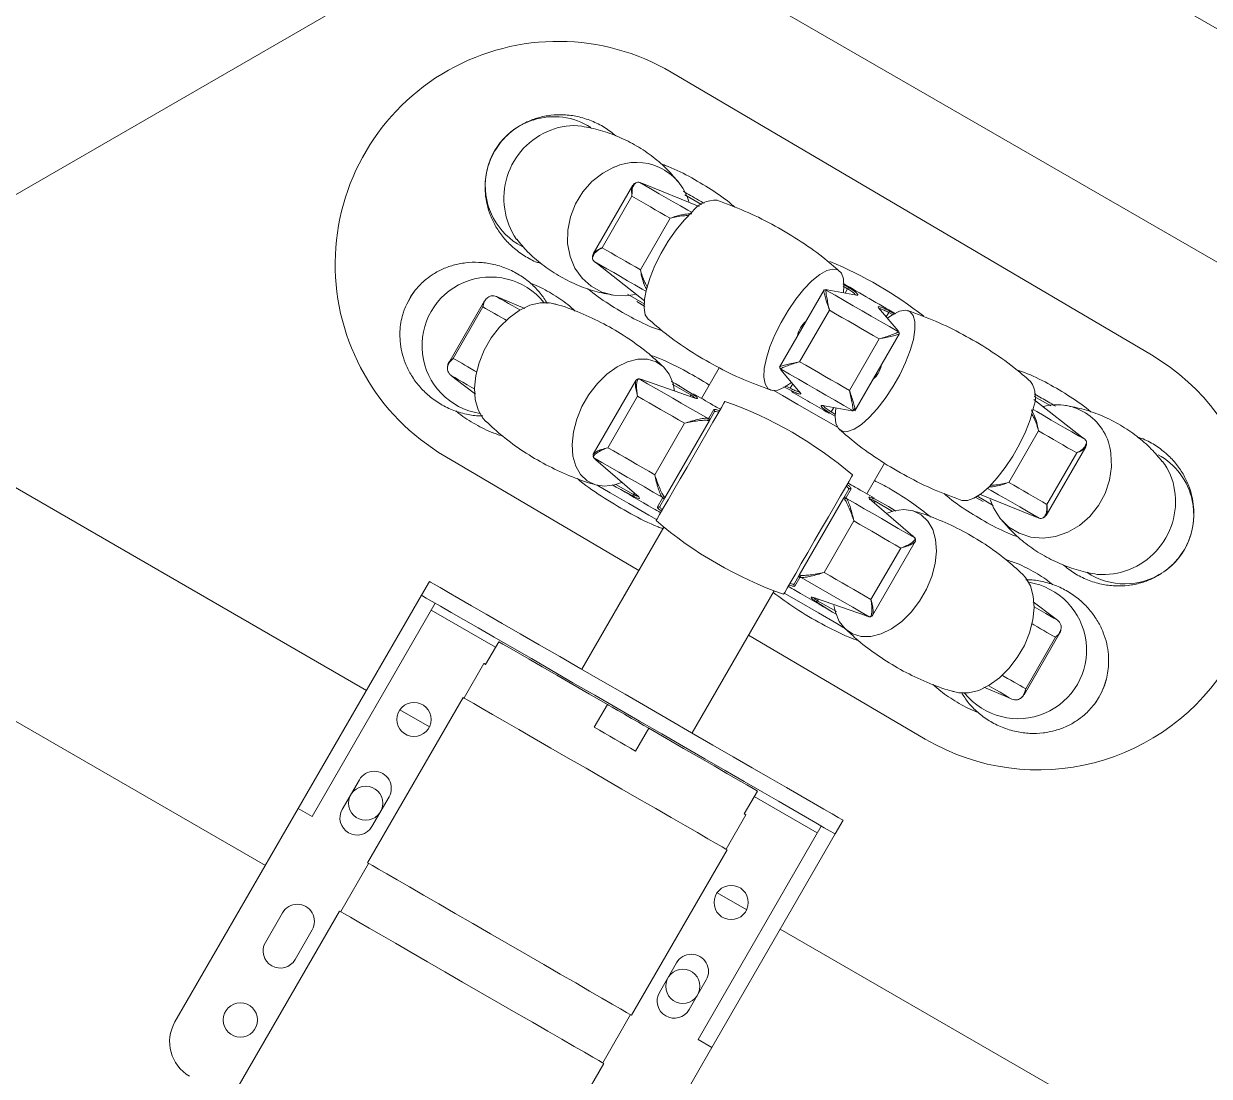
# Model space of a CAD drawing. Header units: millimetres. Extents: x 127 to 957, y 10 to 832.
# Drawn here: x 618.9 to 767.8, y 609.6 to 741.9 of the extents above; entities that cross this region are included whole.
import ezdxf

# ---------------------------------------------------------------- set-up
doc = ezdxf.new("R2010")
doc.units = ezdxf.units.MM

msp = doc.modelspace()

# ---------------------------------------------------------------- linework, layer by layer
at = {"color": 7, "linetype": 'Continuous', "lineweight": 15}
for p, q in [((867.81, 684.1), (633.98, 819.1)), ((621.28, 797.1), (855.11, 662.1)), ((166.38, 459.74), (685.99, 759.74)), ((760.56, 700.28), (700.25, 735.81)), ((695.43, 721.6), (690.44, 712.97)), ((696.78, 721.77), (696.29, 721.95)), ((703.75, 718.95), (696.78, 721.77)), ((695.32, 720.22), (691.58, 713.75)), ((696.39, 710.97), (700.12, 717.45)), ((690.57, 712.04), (690.97, 711.71)), ((690.97, 711.71), (696.91, 707.07)), ((677.01, 707.34), (676.71, 706.9)), ((678.9, 707.38), (678.31, 707.62)), ((681.86, 706.12), (678.9, 707.38)), ((696.92, 706.64), (694.74, 707.9)), ((719.46, 708.45), (713.85, 698.73)), ((719.82, 708.46), (719.68, 708.44)), ((723.54, 707.78), (719.82, 708.46)), ((676.8, 707.07), (672.31, 699.3)), ((676.59, 706.32), (672.85, 699.85)), ((696.93, 706.36), (695.92, 706.99)), ((720.12, 705.9), (716.38, 699.43)), ((728.75, 703.31), (726.3, 706.19)), ((723.31, 693.27), (728.92, 702.99)), ((728.8, 703.18), (728.75, 703.31)), ((661.97, 658.14), (585.99, 702.01)), ((722.65, 695.81), (726.38, 702.29)), ((706.27, 698.68), (704.04, 694.82)), ((713.96, 698.54), (714.01, 698.41)), ((714.01, 698.41), (716.46, 695.53)), ((726.63, 698.92), (726.65, 699.07)), ((672.59, 697.71), (673.09, 697.32)), ((673.09, 697.32), (675.67, 695.37)), ((695.82, 697.09), (690.46, 687.82)), ((696.57, 697.18), (696.24, 697.27)), ((703, 694.93), (696.57, 697.18)), ((701.31, 696.38), (700.25, 696.95)), ((700.37, 696.62), (702.73, 695.25)), ((700.84, 696.67), (702.93, 695.36)), ((714.41, 696.29), (715.15, 695.89)), ((715.19, 696.1), (714.62, 696.42)), ((696.02, 695.1), (692.29, 688.63)), ((719.23, 693.93), (722.94, 693.25)), ((751.79, 690), (745.81, 694.68)), ((704.96, 692.33), (705.6, 693.43)), ((705.04, 692.06), (705.68, 693.16)), ((720.85, 692.58), (720.19, 692.98)), ((720.88, 692.81), (720.35, 693.12)), ((722.94, 693.25), (723.08, 693.27)), ((723.09, 693.35), (723.2, 693.33)), ((723.35, 693.35), (723.2, 693.33)), ((698.17, 685.23), (701.91, 691.7)), ((705.04, 692.06), (699.43, 682.34)), ((704.81, 692.32), (704.96, 692.33)), ((705.04, 692.06), (704.88, 692.05)), ((746.38, 690.74), (742.64, 684.27)), ((752.19, 689.68), (751.79, 690)), ((747.34, 680.12), (752.32, 688.75)), ((747.44, 681.5), (751.18, 687.97)), ((560.59, 687.34), (649.27, 636.14)), ((696.18, 673.21), (671.82, 687.55)), ((690.52, 687.36), (690.77, 687.12)), ((690.77, 687.12), (695.92, 682.68)), ((724.82, 682.82), (727.05, 686.68)), ((693.34, 683.68), (692.84, 683.97)), ((693.34, 683.68), (695.52, 682.52)), ((698.52, 681.18), (699.16, 682.28)), ((699.43, 682.34), (698.8, 681.25)), ((699.16, 682.28), (699.09, 682.41)), ((699.43, 682.34), (699.36, 682.49)), ((716.32, 672.59), (721.93, 682.31)), ((722.56, 683.41), (721.93, 682.31)), ((722.01, 682.16), (721.93, 682.31)), ((722.84, 683.47), (722.21, 682.38)), ((722.21, 682.38), (722.27, 682.24)), ((728.02, 680.97), (725.85, 682.14)), ((738.41, 682.42), (739.42, 681.88)), ((740.7, 681.37), (738.63, 682.57)), ((738.95, 682.79), (745.99, 679.95)), ((730.6, 677.53), (725.44, 681.97)), ((725.85, 681.9), (728.06, 680.63)), ((727.54, 681.23), (728.48, 680.66)), ((723.19, 679.42), (719.45, 672.95)), ((745.99, 679.95), (746.47, 679.77)), ((699.32, 678.65), (689, 660.78)), ((725.55, 667.56), (730.9, 676.83)), ((730.84, 677.29), (730.6, 677.53)), ((725.34, 669.55), (729.08, 676.02)), ((669.87, 671.82), (668.87, 670.09)), ((715.69, 671.5), (716.32, 672.59)), ((716.4, 672.32), (715.77, 671.22)), ((716.48, 672.6), (716.32, 672.59)), ((716.55, 672.33), (716.4, 672.32)), ((702.86, 652.78), (713.18, 670.65)), ((668.87, 670.09), (653.39, 643.28)), ((670.6, 669.09), (655.13, 642.28)), ((718.33, 669.73), (718.4, 669.7)), ((718.36, 669.72), (724.79, 667.48)), ((720.52, 667.98), (718.43, 669.29)), ((720.87, 667.96), (720.69, 668.8)), ((748.27, 667.33), (745.7, 669.27)), ((720.98, 667.72), (720.52, 667.98)), ((724.79, 667.48), (725.12, 667.38)), ((748.77, 666.94), (748.27, 667.33)), ((678.58, 664.25), (676.93, 661.4)), ((732.14, 652.02), (709.97, 665.09)), ((744.57, 657.58), (749.05, 665.35)), ((744.77, 658.33), (748.51, 664.8)), ((676.73, 661.51), (674.23, 657.18)), ((739.51, 658.52), (742.47, 657.27)), ((674.1, 657.26), (662.1, 636.47)), ((742.47, 657.27), (743.05, 657.03)), ((744.64, 657.74), (744.35, 657.3)), ((669.89, 653.57), (666.18, 655.71)), ((690.58, 653.51), (692.23, 656.37)), ((697.43, 653.37), (695.78, 650.51)), ((661.08, 646.9), (658.93, 643.18)), ((709.43, 642.63), (711.08, 645.49)), ((664.81, 644.75), (662.66, 641.03)), ((653.39, 643.28), (637.92, 616.48)), ((653.39, 643.28), (655.13, 642.28)), ((707.14, 638.18), (709.64, 642.51)), ((709.64, 642.51), (709.43, 642.63)), ((721.83, 641.82), (720.83, 640.09)), ((719.1, 641.09), (703.62, 614.28)), ((720.83, 640.09), (705.36, 613.28)), ((695.27, 617.32), (707.27, 638.11)), ((662.23, 636.4), (658.73, 630.34)), ((709.73, 630.57), (706.02, 632.71)), ((658.6, 630.41), (632.6, 585.38)), ((649.28, 626.46), (651.43, 630.18)), ((653.01, 624.31), (655.16, 628.03)), ((789.91, 584.27), (713.93, 628.14)), ((700.92, 623.9), (698.77, 620.18)), ((704.64, 621.75), (702.49, 618.03)), ((691.64, 611.34), (695.14, 617.4)), ((703.62, 614.28), (705.36, 613.28)), ((705.36, 613.28), (689.88, 586.48)), ((665.77, 566.23), (691.77, 611.26))]:
    msp.add_line(p, q, dxfattribs=at)
at = {"color": 8, "linetype": 'Continuous', "lineweight": 15}
for p, q in [((704.07, 719.19), (701.96, 720.41)), ((722.41, 708.6), (721.84, 708.93)), ((721.85, 709.18), (722.57, 708.74)), ((722.09, 708.05), (722.41, 708.6)), ((676.77, 706.94), (676.59, 706.32)), ((676.71, 706.9), (676.59, 706.32)), ((727.57, 705.62), (727.25, 705.07)), ((728.11, 705.31), (727.57, 705.62)), ((728.35, 705.42), (727.61, 705.83)), ((672.85, 699.85), (672.4, 699.38)), ((672.41, 699.45), (672.85, 699.85)), ((715.19, 696.1), (715.51, 696.65)), ((702.62, 695.06), (702.73, 695.25)), ((747.93, 693.87), (745.85, 695.07)), ((720.67, 693.67), (720.35, 693.12)), ((723.32, 693.54), (723.2, 693.33)), ((693.3, 684.02), (695.51, 682.75)), ((695.51, 682.75), (695.62, 682.94)), ((725.85, 681.9), (725.74, 681.71)), ((718.74, 669.59), (718.63, 669.4)), ((718.63, 669.4), (720.99, 668.04)), ((670.1, 668.23), (678.18, 663.56)), ((748.51, 664.8), (748.96, 665.26)), ((748.51, 664.8), (748.95, 665.2)), ((744.59, 657.7), (744.77, 658.33)), ((744.77, 658.33), (744.64, 657.74)), ((710.68, 644.8), (718.6, 640.23))]:
    msp.add_line(p, q, dxfattribs=at)
at = {"color": 7, "linetype": 'Continuous', "lineweight": 15, "flags": 128}
for points in [[(695.71, 707.89), (694.55, 707.72), (692.99, 707.78), (691.52, 708.18), (690.18, 708.91), (689.05, 709.93), (688.16, 711.2), (687.55, 712.67), (687.24, 714.28), (687.26, 715.96), (687.59, 717.65), (688.22, 719.28), (689.14, 720.77), (690.29, 722.07), (691.64, 723.13), (693.12, 723.9)], [(700.12, 717.45), (699.49, 717.81), (698.86, 718.17), (698.25, 718.53), (697.64, 718.88), (697.05, 719.22), (696.46, 719.56), (695.89, 719.89), (695.32, 720.22)], [(702.87, 718.27), (701.86, 717.23), (700.85, 715.98), (699.88, 714.57), (698.99, 713.06), (698.21, 711.52), (697.59, 710), (697.14, 708.56), (696.89, 707.28), (696.83, 706.19), (696.99, 705.34), (697.34, 704.78), (697.37, 704.75)], [(696.39, 710.97), (695.75, 711.34), (695.13, 711.7), (694.51, 712.06), (693.91, 712.41), (693.31, 712.75), (692.72, 713.09), (692.15, 713.42), (691.58, 713.75)], [(717.93, 709.58), (718.9, 710.37), (719.79, 710.87), (720.56, 711.07), (721.18, 710.96), (721.63, 710.55), (721.88, 709.84), (721.94, 708.86), (721.87, 708.17)], [(715.36, 696.83), (714.47, 696.22), (713.64, 695.86), (712.93, 695.82), (712.4, 696.08), (712.04, 696.65), (711.89, 697.5), (711.94, 698.58), (712.2, 699.87), (712.65, 701.3), (713.27, 702.82), (714.04, 704.37), (714.93, 705.88), (715.9, 707.28), (716.92, 708.53), (717.93, 709.58)], [(668.1, 708.41), (667.85, 708.07), (667.02, 706.66)], [(719.68, 708.44), (720.82, 707.79), (721.96, 707.13), (723.1, 706.47), (724.24, 705.81), (725.38, 705.15), (726.52, 704.49), (727.66, 703.84), (728.8, 703.18)], [(685.53, 706.72), (684.98, 706.84), (683.77, 706.84), (682.48, 706.52), (681.17, 705.88), (679.89, 704.96), (678.7, 703.79), (677.65, 702.41), (676.77, 700.9), (676.11, 699.3), (675.69, 697.68), (675.53, 696.12), (675.63, 694.67), (675.99, 693.38), (676.6, 692.33), (676.98, 691.91)], [(726.38, 702.29), (725.6, 702.74), (724.82, 703.19), (724.03, 703.64), (723.25, 704.09), (722.47, 704.55), (721.68, 705), (720.9, 705.45), (720.12, 705.9)], [(727.46, 704.93), (728.04, 705.34), (728.9, 705.78), (729.65, 705.92), (730.23, 705.74), (730.64, 705.25), (730.85, 704.49), (730.86, 703.46), (730.66, 702.23)], [(730.66, 702.23), (730.26, 700.83), (729.69, 699.33), (728.95, 697.78), (728.09, 696.26), (727.14, 694.82), (726.13, 693.52), (725.12, 692.41), (724.13, 691.55), (723.21, 690.96), (722.41, 690.67), (721.74, 690.69), (721.24, 691.02), (720.93, 691.65), (720.82, 692.55), (720.91, 693.63)], [(694.01, 684.25), (693.14, 683.97), (691.88, 683.8), (690.72, 683.97), (689.7, 684.46), (688.87, 685.24), (688.26, 686.3), (687.9, 687.58), (687.8, 689.03), (687.96, 690.6), (688.38, 692.21), (689.04, 693.81), (689.92, 695.33), (690.97, 696.7), (692.16, 697.87), (693.44, 698.79), (694.75, 699.43), (696.04, 699.75), (697.26, 699.75), (698.35, 699.42), (699.28, 698.78), (700.01, 697.86), (700.49, 696.68), (700.68, 695.75)], [(723.08, 693.27), (721.94, 693.93), (720.8, 694.59), (719.66, 695.24), (718.52, 695.9), (717.38, 696.56), (716.24, 697.22), (715.1, 697.88), (713.96, 698.54)], [(722.65, 695.81), (721.86, 696.26), (721.08, 696.72), (720.3, 697.17), (719.51, 697.62), (718.73, 698.08), (717.94, 698.53), (717.16, 698.98), (716.38, 699.43)], [(696.24, 697.27), (697.27, 696.67), (698.31, 696.07), (699.37, 695.46), (700.43, 694.85), (701.51, 694.22), (702.6, 693.6), (703.7, 692.96), (704.81, 692.32)], [(721.12, 691.2), (720.03, 691.82), (718.11, 692.93), (716.16, 694.06), (714.23, 695.17), (713.14, 695.8)], [(696.02, 695.1), (696.74, 694.69), (697.46, 694.27), (698.19, 693.85), (698.92, 693.43), (699.66, 693), (700.41, 692.57), (701.16, 692.14), (701.91, 691.7)], [(707, 694.45), (706.99, 694.44), (706.86, 694.21), (706.56, 693.68), (706.09, 692.88), (705.49, 691.84), (704.77, 690.59), (703.97, 689.2), (703.11, 687.71), (702.24, 686.2), (701.38, 684.71), (700.57, 683.32), (699.85, 682.07), (699.25, 681.03), (698.79, 680.22), (698.48, 679.7), (698.35, 679.47), (698.34, 679.46)], [(736.76, 682.01), (736.79, 682), (737.46, 681.98), (738.27, 682.27), (739.19, 682.85), (740.17, 683.72), (741.19, 684.82), (742.19, 686.12), (743.15, 687.57), (744.01, 689.09), (744.74, 690.63), (745.32, 692.14), (745.71, 693.53)], [(751.18, 687.97), (750.61, 688.3), (750.04, 688.63), (749.45, 688.97), (748.86, 689.31), (748.25, 689.66), (747.64, 690.02), (747.01, 690.38), (746.38, 690.74)], [(692.29, 688.63), (693, 688.22), (693.72, 687.8), (694.45, 687.38), (695.19, 686.96), (695.93, 686.53), (696.67, 686.1), (697.42, 685.67), (698.17, 685.23)], [(699.09, 682.41), (697.98, 683.05), (696.88, 683.69), (695.79, 684.32), (694.71, 684.94), (693.65, 685.55), (692.59, 686.16), (691.55, 686.76), (690.52, 687.36)], [(755.46, 687.9), (755.54, 686.23), (755.3, 684.54), (754.75, 682.89), (753.91, 681.35), (752.82, 679.99), (751.52, 678.86), (750.07, 678), (748.52, 677.46), (746.95, 677.26), (745.4, 677.39), (743.95, 677.87), (742.66, 678.66), (741.57, 679.73), (740.74, 681.05), (740.32, 682.11)], [(714.36, 670.21), (714.37, 670.22), (714.5, 670.45), (714.81, 670.97), (715.27, 671.78), (715.88, 672.82), (716.59, 674.07), (717.4, 675.46), (718.26, 676.95), (719.13, 678.46), (719.99, 679.95), (720.79, 681.34), (721.51, 682.59), (722.12, 683.63), (722.58, 684.43), (722.88, 684.96), (723.01, 685.19), (723.02, 685.2)], [(690.93, 683.92), (692.58, 682.96), (694.94, 681.6), (697.45, 680.15), (698.42, 679.59)], [(747.44, 681.5), (746.88, 681.82), (746.3, 682.16), (745.72, 682.49), (745.12, 682.84), (744.51, 683.19), (743.9, 683.54), (743.27, 683.9), (742.64, 684.27)], [(722.27, 682.24), (723.38, 681.6), (724.48, 680.96), (725.57, 680.34), (726.65, 679.71), (727.72, 679.1), (728.77, 678.49), (729.81, 677.89), (730.84, 677.29)], [(727.38, 680.41), (728.21, 680.68), (729.47, 680.85), (730.63, 680.68), (731.65, 680.2), (732.48, 679.41), (733.09, 678.36), (733.46, 677.08), (733.56, 675.63), (733.4, 674.06), (732.98, 672.45), (732.32, 670.85), (731.45, 669.33), (730.39, 667.96), (729.21, 666.79), (727.93, 665.86), (726.62, 665.22), (725.33, 664.9), (724.11, 664.9), (723.02, 665.22), (722.09, 665.86), (721.36, 666.79), (720.87, 667.96), (720.87, 667.96)], [(723.19, 679.42), (723.94, 678.98), (724.69, 678.55), (725.44, 678.12), (726.17, 677.7), (726.91, 677.27), (727.64, 676.85), (728.36, 676.43), (729.08, 676.02)], [(669.87, 671.82), (670.02, 671.74), (670.48, 671.47), (671.23, 671.04), (672.27, 670.44), (673.59, 669.68), (675.17, 668.76), (676.99, 667.71), (679.03, 666.53), (681.27, 665.24), (683.68, 663.85), (686.24, 662.38), (688.9, 660.84), (691.65, 659.25), (694.45, 657.64), (697.26, 656.01), (700.06, 654.4), (702.8, 652.81), (705.47, 651.27), (708.02, 649.8), (710.43, 648.41), (712.67, 647.11), (714.71, 645.93), (716.54, 644.88), (718.11, 643.97), (719.43, 643.21), (720.47, 642.61), (721.23, 642.17), (721.68, 641.91), (721.83, 641.82)], [(725.12, 667.38), (724.09, 667.98), (723.05, 668.58), (722, 669.19), (720.93, 669.8), (719.85, 670.43), (718.76, 671.06), (717.66, 671.69), (716.55, 672.33)], [(719.45, 672.95), (720.2, 672.51), (720.95, 672.08), (721.7, 671.65), (722.44, 671.22), (723.17, 670.8), (723.9, 670.38), (724.62, 669.96), (725.34, 669.55)], [(735.41, 658.08), (736.39, 657.81), (737.6, 657.81), (738.89, 658.14), (740.2, 658.78), (741.48, 659.7), (742.67, 660.87), (743.72, 662.25), (744.6, 663.76), (745.26, 665.36), (745.68, 666.98), (745.84, 668.54), (745.73, 669.99), (745.37, 671.27), (744.76, 672.33), (744.38, 672.74)], [(714.44, 670.34), (716.27, 669.29), (718.73, 667.86)], [(668.87, 670.09), (669.02, 670), (669.48, 669.74), (670.23, 669.31), (671.27, 668.71), (672.59, 667.94), (674.17, 667.03), (675.99, 665.98), (678.03, 664.8), (680.27, 663.51), (682.68, 662.12), (685.24, 660.64), (687.9, 659.1), (690.65, 657.52), (693.45, 655.9), (696.26, 654.28), (699.06, 652.66), (701.8, 651.08), (704.47, 649.54), (707.02, 648.07), (709.43, 646.67), (711.67, 645.38), (713.71, 644.2), (715.54, 643.15), (717.11, 642.24), (718.43, 641.48), (719.47, 640.88), (720.23, 640.44), (720.68, 640.18), (720.83, 640.09)], [(718.73, 667.86), (721.04, 666.53), (721.93, 666.01)], [(692.23, 656.37), (690, 657.66), (687.87, 658.89), (685.86, 660.05), (684.03, 661.11), (682.41, 662.04), (681.04, 662.84), (679.92, 663.48), (679.1, 663.95), (678.58, 664.25)], [(676.93, 661.4), (676.84, 661.45), (676.78, 661.48), (676.74, 661.51), (676.73, 661.51)], [(707.27, 638.11), (707.11, 638.2), (706.65, 638.46), (705.89, 638.9), (704.85, 639.5), (703.55, 640.26), (702, 641.15), (700.25, 642.16), (698.31, 643.28), (696.24, 644.48), (694.06, 645.74), (691.81, 647.03), (689.55, 648.34), (687.31, 649.63), (685.13, 650.89), (683.05, 652.09), (681.12, 653.21), (679.36, 654.22), (677.82, 655.11), (676.51, 655.87), (675.47, 656.47), (674.71, 656.9), (674.25, 657.17), (674.1, 657.26)], [(692.23, 656.37), (692.39, 656.28), (692.84, 656.02), (693.53, 655.62), (694.38, 655.13), (695.28, 654.61), (696.13, 654.12), (696.82, 653.72), (697.27, 653.46), (697.43, 653.37)], [(695.78, 650.51), (695.13, 650.89), (694.48, 651.26), (693.83, 651.64), (693.18, 652.01), (692.53, 652.39), (691.88, 652.77), (691.23, 653.14), (690.58, 653.51)], [(711.08, 645.49), (710.56, 645.79), (709.74, 646.27), (708.63, 646.91), (707.25, 647.7), (705.63, 648.64), (703.8, 649.69), (701.8, 650.85), (699.66, 652.08), (697.43, 653.37)], [(695.27, 617.32), (695.11, 617.41), (694.65, 617.68), (693.89, 618.12), (692.85, 618.72), (691.55, 619.47), (690, 620.36), (688.25, 621.38), (686.31, 622.49), (684.24, 623.69), (682.06, 624.95), (679.81, 626.25), (677.55, 627.55), (675.31, 628.85), (673.13, 630.11), (671.05, 631.31), (669.12, 632.42), (667.36, 633.44), (665.82, 634.33), (664.51, 635.08), (663.47, 635.68), (662.71, 636.12), (662.25, 636.39), (662.1, 636.47)], [(691.77, 611.26), (691.61, 611.35), (691.15, 611.62), (690.39, 612.06), (689.35, 612.66), (688.05, 613.41), (686.5, 614.3), (684.75, 615.32), (682.81, 616.43), (680.74, 617.63), (678.56, 618.89), (676.31, 620.18), (674.05, 621.49), (671.81, 622.79), (669.63, 624.04), (667.55, 625.24), (665.62, 626.36), (663.86, 627.37), (662.32, 628.27), (661.01, 629.02), (659.97, 629.62), (659.21, 630.06), (658.75, 630.32), (658.6, 630.41)]]:
    msp.add_lwpolyline(points, dxfattribs=at)
at = {"color": 8, "linetype": 'Continuous', "lineweight": 15, "flags": 128}
for points in [[(696.29, 721.95), (697.09, 721.49), (697.9, 721.02), (698.74, 720.53), (699.61, 720.03), (700.49, 719.52), (701.4, 719), (702.33, 718.46), (702.79, 718.2)], [(697.07, 708.29), (696.61, 708.56), (695.68, 709.09), (694.77, 709.61), (693.89, 710.13), (693.02, 710.62), (692.18, 711.11), (691.36, 711.58), (690.57, 712.04)], [(678.31, 707.62), (678.78, 707.35), (679.27, 707.07), (679.8, 706.76), (680.35, 706.44), (680.94, 706.1), (681.25, 705.93)], [(676.59, 706.32), (676.93, 706.12), (677.29, 705.92), (677.66, 705.7), (678.05, 705.48), (678.45, 705.25), (678.86, 705.01), (679.29, 704.77), (679.52, 704.63)], [(672.85, 699.85), (673.2, 699.65), (673.56, 699.45), (673.93, 699.23), (674.31, 699.01), (674.71, 698.78), (675.12, 698.54), (675.55, 698.29), (675.79, 698.16)], [(675.52, 696.02), (675.22, 696.19), (674.63, 696.53), (674.08, 696.85), (673.55, 697.16), (673.05, 697.44), (672.59, 697.71)], [(745.69, 693.43), (746.15, 693.16), (747.08, 692.63), (747.99, 692.1), (748.87, 691.59), (749.74, 691.09), (750.58, 690.61), (751.4, 690.13), (752.19, 689.68)], [(746.47, 679.77), (745.68, 680.23), (744.86, 680.7), (744.02, 681.18), (743.15, 681.68), (742.27, 682.19), (741.36, 682.72), (740.43, 683.25), (739.97, 683.52)], [(695.89, 682.7), (695.9, 682.69), (695.92, 682.68)], [(745.84, 668.63), (746.14, 668.46), (746.73, 668.12), (747.29, 667.8), (747.81, 667.49), (748.31, 667.21), (748.77, 666.94)], [(745.58, 666.49), (745.81, 666.36), (746.24, 666.11), (746.65, 665.87), (747.05, 665.64), (747.44, 665.42), (747.81, 665.21), (748.17, 665), (748.51, 664.8)], [(741.84, 660.02), (742.08, 659.88), (742.5, 659.64), (742.91, 659.4), (743.31, 659.17), (743.7, 658.95), (744.07, 658.73), (744.43, 658.53), (744.77, 658.33)], [(743.05, 657.03), (742.59, 657.3), (742.09, 657.58), (741.57, 657.89), (741.01, 658.21), (740.42, 658.55), (740.12, 658.72)]]:
    msp.add_lwpolyline(points, dxfattribs=at)
at = {"color": 7, "linetype": 'Continuous', "lineweight": 15}
for centre in [(667.94, 654.48), (661.87, 643.96), (707.78, 631.48), (701.71, 620.96), (646.14, 616.73)]:
    msp.add_circle(centre, 2.15, dxfattribs=at)
for centre, radius, start, end in [((686.04, 711.68), 28, 59.4977, 239.4977), ((685.55, 721.56), 8.66, 107.8142, 242.199), ((685.56, 721.77), 8.45, 56.9953, 108.3127), ((688.4, 719.97), 9.17, 111.0264, 214.3051), ((687.95, 721.64), 7.45, 81.7143, 112.4118), ((695.89, 717.65), 6.83, 16.3527, 113.9443), ((705.79, 716.05), 3.67, 86.6931, 142.7435), ((700.63, 664.92), 51, 52.0648, 67.4635), ((677.56, 701.45), 8.62, 39.0212, 260.9788), ((719.59, 708.27), 0.2, 60.8516, 149.5558), ((719.73, 708.31), 0.177, 58.3471, 121.7265), ((722.64, 708.5), 0.244, 106.2151, 156.9434), ((719.16, 702.14), 3.09, 129.3752, 170.6265), ((727.38, 705.77), 0.244, 323.048, 13.7619), ((728.66, 703.15), 0.177, 358.4527, 61.4983), ((728.7, 703.01), 0.2, 330.4257, 59.1522), ((746.35, 676.15), 28, 239.4977, 59.4977), ((714.07, 698.71), 0.2, 150.4386, 239.1268), ((723.44, 699.68), 3.28, 310.4475, 346.565), ((696.16, 697.1), 0.186, 62.1351, 153.9374), ((742.33, 694.95), 3.66, 337.2453, 33.3552), ((689.93, 646.39), 51, 49.5503, 70.4497), ((748.67, 687.18), 6.84, 6.0661, 104.1819), ((705.5, 693.25), 0.199, 330.2184, 62.3344), ((704.7, 692.15), 0.204, 331.3825, 56.654), ((704.87, 692.16), 0.199, 330.1976, 61.8754), ((690.62, 687.51), 0.186, 146.0083, 237.9148), ((757.4, 680.29), 8.46, 11.7078, 61.8146), ((756.09, 682.29), 7.45, 7.5883, 38.2648), ((722.74, 683.31), 0.199, 57.6543, 149.7805), ((695.67, 682.63), 0.194, 144.2833, 217.1083), ((699.18, 682.59), 0.204, 243.332, 328.6641), ((699.26, 682.44), 0.199, 238.1985, 329.7494), ((722.1, 682.21), 0.199, 58.1985, 149.7494), ((722.18, 682.06), 0.204, 63.3482, 148.6003), ((754.42, 681.85), 9.17, 265.7626, 8.9697), ((698.63, 681.35), 0.199, 237.6559, 329.7789), ((757.23, 680.17), 8.65, 236.3655, 12.1981), ((731.43, 718.27), 51, 229.5503, 250.4497), ((730.74, 677.14), 0.186, 326.0083, 57.9148), ((716.49, 672.5), 0.199, 150.2235, 241.8495), ((716.66, 672.5), 0.203, 151.3525, 236.696), ((743.8, 663.2), 8.62, 219.0213, 80.9787), ((715.86, 671.4), 0.199, 150.2184, 242.3344), ((718.45, 669.48), 0.194, 262.9075, 335.679), ((725.2, 667.55), 0.186, 242.1195, 334.0017), ((746.39, 661.71), 8.78, 322.9166, 345.4287), ((662.94, 645.82), 2.15, 330, 150), ((660.79, 642.1), 2.15, 150, 330), ((653.29, 629.11), 2.15, 330, 150), ((651.14, 625.39), 2.15, 150, 330), ((702.78, 622.82), 2.15, 330, 150), ((700.63, 619.1), 2.15, 150, 330), ((642.25, 613.98), 5, 150, 240)]:
    msp.add_arc(centre, radius, start, end, dxfattribs=at)
at = {"color": 8, "linetype": 'Continuous', "lineweight": 15}
for centre, radius, start, end in [((690.64, 712.15), 0.123, 202.1807, 238.4875), ((696.51, 697.07), 0.12, 58.2666, 89.2706), ((752.13, 689.57), 0.123, 22.6344, 58.5194), ((690.82, 687.22), 0.119, 210.6848, 241.8444), ((730.54, 677.43), 0.115, 30.1472, 62.3821), ((724.85, 667.58), 0.12, 238.2666, 269.2706)]:
    msp.add_arc(centre, radius, start, end, dxfattribs=at)
at = {"color": 7, "linetype": 'Continuous', "lineweight": 15}
for points, knots in [([(693.31, 727.8), (692.84, 728.17), (691.9, 728.92), (690.25, 729.73), (688.53, 730.27), (686.8, 730.49), (685.15, 730.44), (683.59, 730.13), (682.17, 729.61), (680.95, 728.94), (680, 728.22), (679.28, 727.52), (678.64, 726.78), (678.27, 726.19), (678.07, 725.87)], [0, 0, 0, 0, 0.10773, 0.21875, 0.331608, 0.43321, 0.530802, 0.622858, 0.707814, 0.784001, 0.850716, 0.895706, 0.941483, 1, 1, 1, 1]), ([(701.18, 721.97), (700.73, 722.5), (699.77, 723.65), (697.99, 725.18), (695.94, 726.58), (693.71, 727.71), (691.38, 728.56), (689.79, 728.86), (689.01, 729.01)], [0, 0, 0, 0, 0.14701, 0.315895, 0.487047, 0.659417, 0.831857, 1, 1, 1, 1]), ([(678.07, 725.87), (677.83, 725.41), (677.5, 724.77), (677.18, 723.76), (676.97, 722.85), (676.85, 721.72), (676.88, 720.48), (677.09, 719.14), (677.53, 717.74), (678.22, 716.34), (679.16, 714.99), (680.36, 713.75), (681.8, 712.71), (683, 712.03), (683.75, 711.82), (683.91, 711.77)], [0, 0, 0, 0, 0.07779, 0.109775, 0.164609, 0.224382, 0.292672, 0.369105, 0.453712, 0.545979, 0.644976, 0.749505, 0.8583, 0.970168, 1, 1, 1, 1]), ([(708.24, 718.84), (708.12, 718.94), (707.21, 719.77), (705.28, 721.1), (702.48, 722.76), (700.33, 723.82), (699.1, 724.25), (698.9, 724.32)], [0, 0, 0, 0, 0.044688, 0.341896, 0.640954, 0.940716, 1, 1, 1, 1]), ([(695.45, 721.58), (695.5, 721.68), (695.58, 721.83), (695.73, 721.86), (695.78, 721.87)], [0, 0, 0, 0, 0.6381056, 1, 1, 1, 1]), ([(696.29, 721.95), (696.21, 721.97), (696.04, 722), (695.78, 721.93), (695.67, 721.75), (695.6, 721.65)], [0, 0, 0, 0, 0.285902, 0.59519, 1, 1, 1, 1]), ([(701.77, 720.84), (702.07, 720.67), (702.69, 720.31), (703.57, 719.8), (704.12, 719.48), (704.37, 719.34), (704.38, 719.34)], [0, 0, 0, 0, 0.361449, 0.741433, 0.993334, 1, 1, 1, 1]), ([(721.4, 710.78), (720.7, 711.38), (719.05, 712.81), (716.21, 714.8), (712.93, 716.74), (709.52, 718.42), (707.15, 719.28), (705.99, 719.71)], [0, 0, 0, 0, 0.15389, 0.366148, 0.57877, 0.791536, 1, 1, 1, 1]), ([(680.84, 714.81), (681.28, 714.28), (682.24, 713.14), (684.02, 711.61), (686.07, 710.21), (688.31, 709.08), (690.63, 708.23), (692.21, 707.93), (692.99, 707.79)], [0, 0, 0, 0, 0.146682, 0.315726, 0.487042, 0.659575, 0.832178, 1, 1, 1, 1]), ([(684.68, 706.76), (684.4, 707.2), (683.8, 708.11), (682.62, 709.31), (681.19, 710.38), (679.56, 711.2), (677.83, 711.73), (676.1, 711.96), (674.45, 711.9), (672.89, 711.6), (671.47, 711.08), (670.25, 710.4), (669.3, 709.69), (668.58, 708.98), (667.94, 708.24), (667.57, 707.66), (667.37, 707.33)], [0, 0, 0, 0, 0.076528, 0.163303, 0.253622, 0.34649, 0.440894, 0.525884, 0.60752, 0.684524, 0.755589, 0.819315, 0.875122, 0.912759, 0.951051, 1, 1, 1, 1]), ([(690.47, 712.95), (690.41, 712.86), (690.32, 712.72), (690.37, 712.58), (690.39, 712.52)], [0, 0, 0, 0, 0.623583, 1, 1, 1, 1]), ([(690.49, 712.79), (690.43, 712.68), (690.34, 712.5), (690.39, 712.24), (690.51, 712.1), (690.57, 712.04)], [0, 0, 0, 0, 0.391733, 0.708153, 1, 1, 1, 1]), ([(688.2, 705.79), (687.9, 706.06), (686.98, 706.9), (685.22, 708.02), (683.64, 708.9), (682.73, 709.22), (682.61, 709.26)], [0, 0, 0, 0, 0.1885088, 0.5621991, 0.9385372, 1, 1, 1, 1]), ([(721.85, 709.25), (722.95, 708.62), (725.13, 707.35), (727.32, 706.09), (728.42, 705.45)], [0, 0, 0, 0, 0.499187, 1, 1, 1, 1]), ([(667.37, 707.33), (667.13, 706.88), (666.8, 706.24), (666.48, 705.23), (666.27, 704.32), (666.15, 703.18), (666.18, 701.94), (666.4, 700.6), (666.83, 699.21), (667.52, 697.81), (668.46, 696.46), (669.66, 695.22), (671.09, 694.16), (672.72, 693.33), (674.45, 692.82), (675.76, 692.6), (676.45, 692.63), (676.58, 692.63)], [0, 0, 0, 0, 0.064386, 0.090868, 0.136257, 0.185734, 0.242262, 0.305525, 0.375559, 0.451938, 0.53388, 0.620403, 0.710462, 0.80306, 0.897191, 0.981934, 1, 1, 1, 1]), ([(678.31, 707.62), (678.2, 707.66), (677.96, 707.73), (677.53, 707.7), (677.08, 707.46), (676.87, 707.11), (676.77, 706.94)], [0, 0, 0, 0, 0.163181, 0.340119, 0.672033, 1, 1, 1, 1]), ([(689.76, 708.62), (689.77, 708.61), (690.58, 707.89), (692.39, 706.65), (695.19, 704.99), (697.47, 703.87), (698.82, 703.41), (699.14, 703.3)], [0, 0, 0, 0, 0.0033928, 0.3019543, 0.6023735, 0.9035035, 1, 1, 1, 1]), ([(720.12, 705.9), (720.03, 706.18), (719.84, 706.73), (719.61, 707.49), (719.47, 708.01), (719.41, 708.29), (719.41, 708.35), (719.41, 708.37)], [0, 0, 0, 0, 0.250238, 0.499722, 0.749202, 0.879216, 1, 1, 1, 1]), ([(719.68, 708.44), (719.68, 708.42), (719.67, 708.36), (719.69, 708.07), (719.78, 707.53), (719.93, 706.75), (720.05, 706.19), (720.12, 705.9)], [0, 0, 0, 0, 0.120469, 0.25079, 0.500262, 0.749764, 1, 1, 1, 1]), ([(722.57, 708.74), (722.79, 708.6), (723.23, 708.31), (723.62, 707.98), (723.77, 707.78), (723.61, 707.78), (723.54, 707.78)], [0, 0, 0, 0, 0.250516, 0.500172, 0.749986, 1, 1, 1, 1]), ([(699.3, 698.75), (698.61, 699.39), (697.13, 700.75), (694.59, 702.57), (691.79, 704.24), (688.82, 705.6), (686.71, 706.42), (685.59, 706.69), (685.51, 706.71)], [0, 0, 0, 0, 0.176783, 0.377519, 0.579507, 0.781972, 0.983993, 1, 1, 1, 1]), ([(726.3, 706.19), (726.26, 706.25), (726.18, 706.38), (726.43, 706.36), (726.91, 706.18), (727.38, 705.95), (727.61, 705.83)], [0, 0, 0, 0, 0.2505701, 0.5002553, 0.7500323, 1, 1, 1, 1]), ([(745.38, 696.94), (744.69, 697.54), (743.04, 698.96), (740.2, 700.95), (736.92, 702.89), (733.51, 704.56), (731.14, 705.43), (729.97, 705.86)], [0, 0, 0, 0, 0.1533172, 0.3656292, 0.5783113, 0.7911296, 1, 1, 1, 1]), ([(697.37, 704.79), (698.06, 704.19), (699.72, 702.76), (702.56, 700.77), (705.85, 698.83), (709.26, 697.15), (711.62, 696.29), (712.78, 695.86)], [0, 0, 0, 0, 0.1541953, 0.3663843, 0.5789394, 0.791635, 1, 1, 1, 1]), ([(726.38, 702.29), (726.66, 702.37), (727.21, 702.55), (727.96, 702.81), (728.47, 703), (728.74, 703.13), (728.78, 703.16), (728.8, 703.18)], [0, 0, 0, 0, 0.250256, 0.499746, 0.749213, 0.87953, 1, 1, 1, 1]), ([(728.87, 702.91), (728.85, 702.9), (728.8, 702.87), (728.53, 702.78), (728.01, 702.64), (727.23, 702.46), (726.67, 702.34), (726.38, 702.29)], [0, 0, 0, 0, 0.1207714, 0.2508018, 0.5002835, 0.7497714, 1, 1, 1, 1]), ([(705.01, 696.5), (704.08, 697.07), (702.07, 698.3), (699.55, 699.55), (697.95, 700.15), (697.54, 700.3)], [0, 0, 0, 0, 0.388812, 0.843462, 1, 1, 1, 1]), ([(672.4, 699.38), (672.3, 699.2), (672.1, 698.85), (672.13, 698.34), (672.32, 697.96), (672.5, 697.79), (672.59, 697.71)], [0, 0, 0, 0, 0.332759, 0.665491, 0.839294, 1, 1, 1, 1]), ([(672.18, 698.89), (672.18, 698.91), (672.16, 699.12), (672.29, 699.29), (672.41, 699.45)], [0, 0, 0, 0, 0.128609, 1, 1, 1, 1]), ([(716.38, 699.43), (716.1, 699.37), (715.54, 699.26), (714.77, 699.08), (714.24, 698.94), (713.96, 698.85), (713.91, 698.82), (713.89, 698.81)], [0, 0, 0, 0, 0.246391, 0.49345, 0.743637, 0.876688, 1, 1, 1, 1]), ([(716.38, 699.43), (716.11, 699.35), (715.57, 699.17), (714.82, 698.91), (714.3, 698.72), (714.03, 698.59), (713.98, 698.55), (713.96, 698.54)], [0, 0, 0, 0, 0.246525, 0.493626, 0.743722, 0.877035, 1, 1, 1, 1]), ([(753, 693.1), (752.99, 693.11), (752.18, 693.83), (750.37, 695.06), (747.58, 696.73), (745.3, 697.84), (743.95, 698.31), (743.62, 698.42)], [0, 0, 0, 0, 0.003398, 0.301953, 0.602377, 0.903504, 1, 1, 1, 1]), ([(695.99, 697.18), (695.95, 697.18), (695.86, 697.18), (695.81, 697.07), (695.79, 697.02)], [0, 0, 0, 0, 0.4875757, 1, 1, 1, 1]), ([(696.24, 697.27), (696.2, 697.26), (696.1, 697.26), (695.97, 697.05), (695.89, 696.6), (695.9, 695.9), (695.98, 695.37), (696.02, 695.1)], [0, 0, 0, 0, 0.122957, 0.256279, 0.506365, 0.753485, 1, 1, 1, 1]), ([(716.46, 695.53), (716.5, 695.46), (716.58, 695.34), (716.33, 695.36), (715.85, 695.53), (715.38, 695.77), (715.15, 695.89)], [0, 0, 0, 0, 0.250015, 0.499825, 0.749492, 1, 1, 1, 1]), ([(716.45, 695.66), (716.45, 695.65), (716.45, 695.6), (716.3, 695.62), (716.04, 695.7), (715.7, 695.84), (715.39, 695.99), (715.19, 696.1)], [0, 0, 0, 0, 0.035024, 0.356026, 0.531871, 0.697978, 1, 1, 1, 1]), ([(720.03, 692.98), (719.23, 693.44), (717.67, 694.34), (716.1, 695.25), (715.34, 695.69)], [0, 0, 0, 0, 0.510924, 1, 1, 1, 1]), ([(723.08, 693.27), (723.08, 693.3), (723.09, 693.36), (723.07, 693.66), (722.98, 694.2), (722.83, 694.98), (722.71, 695.54), (722.65, 695.81)], [0, 0, 0, 0, 0.122958, 0.25627, 0.50637, 0.75346, 1, 1, 1, 1]), ([(723.35, 693.35), (723.35, 693.37), (723.35, 693.43), (723.29, 693.72), (723.15, 694.25), (722.91, 695), (722.74, 695.54), (722.65, 695.81)], [0, 0, 0, 0, 0.123313, 0.256359, 0.506532, 0.753602, 1, 1, 1, 1]), ([(702.73, 695.25), (702.88, 695.15), (703.1, 695), (703.2, 694.9), (703.23, 694.87)], [0, 0, 0, 0, 0.64516, 1, 1, 1, 1]), ([(702.93, 695.36), (703.1, 695.25), (703.43, 695.03), (703.59, 694.84), (703.47, 694.78), (703.15, 694.88), (703, 694.93)], [0, 0, 0, 0, 0.249969, 0.499744, 0.749431, 1, 1, 1, 1]), ([(703.05, 695.39), (703.84, 694.94), (704.91, 694.32), (706.11, 693.63), (706.42, 693.45)], [0, 0, 0, 0, 0.739989, 1, 1, 1, 1]), ([(720.19, 692.98), (719.98, 693.12), (719.54, 693.4), (719.14, 693.74), (719, 693.94), (719.15, 693.94), (719.23, 693.93)], [0, 0, 0, 0, 0.249964, 0.499748, 0.74943, 1, 1, 1, 1]), ([(720.35, 693.12), (720.16, 693.24), (719.87, 693.43), (719.59, 693.65), (719.39, 693.84), (719.3, 693.96), (719.34, 693.98), (719.34, 693.98)], [0, 0, 0, 0, 0.301704, 0.467659, 0.643294, 0.955142, 1, 1, 1, 1]), ([(745.87, 695.38), (745.88, 695.37), (746.5, 695.02), (747.35, 694.53), (748.2, 694.03), (748.52, 693.85)], [0, 0, 0, 0, 0.010418, 0.635902, 1, 1, 1, 1]), ([(761.93, 686.89), (761.49, 687.43), (760.52, 688.57), (758.74, 690.11), (756.69, 691.51), (754.46, 692.63), (752.13, 693.48), (750.55, 693.78), (749.77, 693.93)], [0, 0, 0, 0, 0.147582, 0.316453, 0.487598, 0.659958, 0.83239, 1, 1, 1, 1]), ([(673.21, 693.24), (673.25, 693.2), (673.91, 692.62), (675.39, 691.7), (677.31, 690.67), (678.58, 690.24), (679.06, 690.08)], [0, 0, 0, 0, 0.027596, 0.397919, 0.770873, 1, 1, 1, 1]), ([(705.6, 693.43), (705.64, 693.44), (705.74, 693.47), (706.05, 693.38), (706.3, 693.28), (706.32, 693.27)], [0, 0, 0, 0, 0.4781268, 0.9558604, 1, 1, 1, 1]), ([(705.68, 693.16), (705.69, 693.16), (705.71, 693.19), (705.85, 693.19), (706.08, 693.11), (706.2, 693.07)], [0, 0, 0, 0, 0.194134, 0.554444, 1, 1, 1, 1]), ([(676.99, 691.93), (677.67, 691.29), (679.15, 689.93), (681.68, 688.11), (684.49, 686.44), (687.45, 685.08), (689.56, 684.27), (690.67, 683.99), (690.74, 683.97)], [0, 0, 0, 0, 0.176202, 0.377358, 0.579769, 0.782657, 0.9851, 1, 1, 1, 1]), ([(701.91, 691.7), (702.18, 691.79), (702.73, 691.96), (703.56, 692.17), (704.2, 692.3), (704.62, 692.34), (704.75, 692.33), (704.81, 692.32)], [0, 0, 0, 0, 0.246519, 0.4936226, 0.7437202, 0.8770379, 1, 1, 1, 1]), ([(701.91, 691.7), (702.19, 691.76), (702.75, 691.88), (703.6, 692.01), (704.26, 692.07), (704.68, 692.08), (704.81, 692.06), (704.88, 692.05)], [0, 0, 0, 0, 0.246395, 0.493453, 0.7436395, 0.8766888, 1, 1, 1, 1]), ([(721.38, 690.93), (722.07, 690.33), (723.71, 688.9), (726.56, 686.92), (729.84, 684.97), (733.24, 683.3), (735.6, 682.44), (736.77, 682.01)], [0, 0, 0, 0, 0.153403, 0.365929, 0.578826, 0.791864, 1, 1, 1, 1]), ([(749.46, 673.92), (749.92, 673.55), (750.87, 672.8), (752.51, 671.98), (754.23, 671.45), (755.96, 671.23), (757.62, 671.28), (759.18, 671.59), (760.59, 672.1), (761.81, 672.78), (762.76, 673.5), (763.49, 674.2), (764.12, 674.94), (764.79, 675.94), (765.26, 676.95), (765.59, 677.96), (765.79, 678.87), (765.91, 680), (765.88, 681.24), (765.67, 682.58), (765.23, 683.98), (764.55, 685.38), (763.6, 686.73), (762.41, 687.97), (760.97, 689.01), (759.76, 689.68), (759.01, 689.9), (758.86, 689.94)], [0, 0, 0, 0, 0.05407, 0.10979, 0.166433, 0.217428, 0.266409, 0.312611, 0.355251, 0.393487, 0.426971, 0.449552, 0.47253, 0.5019, 0.540644, 0.556579, 0.583892, 0.613665, 0.647678, 0.685749, 0.727892, 0.773853, 0.823161, 0.875227, 0.929421, 0.985141, 1, 1, 1, 1]), ([(752.28, 688.93), (752.33, 689.04), (752.43, 689.22), (752.37, 689.48), (752.25, 689.61), (752.19, 689.68)], [0, 0, 0, 0, 0.405028, 0.714211, 1, 1, 1, 1]), ([(692.29, 688.63), (692.03, 688.53), (691.52, 688.33), (690.91, 687.99), (690.56, 687.7), (690.46, 687.48), (690.5, 687.4), (690.52, 687.36)], [0, 0, 0, 0, 0.250261, 0.49975, 0.749214, 0.879532, 1, 1, 1, 1]), ([(752.38, 689.2), (752.39, 689.15), (752.45, 688.97), (752.34, 688.79), (752.25, 688.66)], [0, 0, 0, 0, 0.27254, 1, 1, 1, 1]), ([(690.47, 687.62), (690.45, 687.66), (690.41, 687.74), (690.47, 687.83), (690.51, 687.88)], [0, 0, 0, 0, 0.4815766, 1, 1, 1, 1]), ([(698.17, 685.23), (698.27, 684.96), (698.45, 684.41), (698.76, 683.6), (699.03, 683), (699.23, 682.64), (699.32, 682.54), (699.36, 682.49)], [0, 0, 0, 0, 0.250248, 0.499754, 0.749217, 0.879222, 1, 1, 1, 1]), ([(699.09, 682.41), (699.05, 682.46), (698.98, 682.57), (698.81, 682.94), (698.6, 683.55), (698.36, 684.39), (698.24, 684.95), (698.17, 685.23)], [0, 0, 0, 0, 0.1204696, 0.2507928, 0.5002761, 0.7497566, 1, 1, 1, 1]), ([(688.44, 684.77), (688.56, 684.67), (689.63, 683.76), (691.87, 682.24), (695.15, 680.3), (697.61, 679.04), (699, 678.52), (699.2, 678.44)], [0, 0, 0, 0, 0.035298, 0.339361, 0.6439544, 0.9487483, 1, 1, 1, 1]), ([(698.92, 680.46), (698.61, 680.63), (696.62, 681.78), (694.84, 682.81), (693.34, 683.68)], [0, 0, 0, 0, 0.156022, 1, 1, 1, 1]), ([(722.23, 683.82), (722.32, 683.74), (722.49, 683.59), (722.57, 683.46), (722.57, 683.42), (722.56, 683.41)], [0, 0, 0, 0, 0.3961, 0.738327, 1, 1, 1, 1]), ([(722.34, 684.02), (722.36, 684), (722.57, 683.85), (722.8, 683.62), (722.83, 683.52), (722.84, 683.47)], [0, 0, 0, 0, 0.0433811, 0.5208338, 1, 1, 1, 1]), ([(722.44, 684.2), (722.75, 684.02), (723.94, 683.33), (724.99, 682.72), (725.77, 682.27)], [0, 0, 0, 0, 0.263303, 1, 1, 1, 1]), ([(732.9, 679.89), (732.08, 680.52), (730.25, 681.92), (727.86, 683.44), (726.25, 684.25), (725.79, 684.49)], [0, 0, 0, 0, 0.36473, 0.814273, 1, 1, 1, 1]), ([(695.92, 682.68), (696.04, 682.57), (696.28, 682.34), (696.3, 682.21), (696.06, 682.25), (695.7, 682.43), (695.52, 682.52)], [0, 0, 0, 0, 0.250576, 0.500257, 0.750035, 1, 1, 1, 1]), ([(695.89, 682.7), (695.97, 682.64), (696.1, 682.53), (696.16, 682.46), (696.17, 682.47), (696.17, 682.47)], [0, 0, 0, 0, 0.522651, 0.917754, 1, 1, 1, 1]), ([(722.01, 682.16), (722.05, 682.11), (722.13, 682.01), (722.33, 681.64), (722.61, 681.04), (722.92, 680.23), (723.1, 679.69), (723.19, 679.42)], [0, 0, 0, 0, 0.125236, 0.25297, 0.506516, 0.753622, 1, 1, 1, 1]), ([(722.27, 682.24), (722.31, 682.19), (722.38, 682.08), (722.55, 681.7), (722.77, 681.08), (723, 680.25), (723.13, 679.7), (723.19, 679.42)], [0, 0, 0, 0, 0.122964, 0.256294, 0.506393, 0.753491, 1, 1, 1, 1]), ([(725.44, 681.97), (725.32, 682.08), (725.08, 682.31), (725.06, 682.44), (725.31, 682.4), (725.67, 682.22), (725.85, 682.14)], [0, 0, 0, 0, 0.250012, 0.499822, 0.749485, 1, 1, 1, 1]), ([(725.18, 682.11), (725.17, 682.13), (725.16, 682.16), (725.26, 682.15), (725.45, 682.1), (725.69, 681.98), (725.85, 681.9)], [0, 0, 0, 0, 0.097372, 0.343845, 0.576693, 1, 1, 1, 1]), ([(734.52, 682.88), (734.64, 682.77), (735.55, 681.95), (737.48, 680.62), (740.28, 678.96), (742.43, 677.89), (743.66, 677.47), (743.86, 677.4)], [0, 0, 0, 0, 0.044689, 0.341897, 0.640954, 0.940719, 1, 1, 1, 1]), ([(744.38, 672.72), (743.69, 673.36), (742.21, 674.72), (739.68, 676.54), (736.88, 678.21), (733.91, 679.57), (731.8, 680.39), (730.69, 680.66), (730.61, 680.68)], [0, 0, 0, 0, 0.176301, 0.377312, 0.579575, 0.782315, 0.98461, 1, 1, 1, 1]), ([(741.58, 679.75), (742.03, 679.22), (742.99, 678.07), (744.77, 676.54), (746.82, 675.14), (749.06, 674.01), (751.39, 673.16), (752.97, 672.86), (753.75, 672.71)], [0, 0, 0, 0, 0.147627, 0.316373, 0.487391, 0.659623, 0.831925, 1, 1, 1, 1]), ([(746.47, 679.77), (746.56, 679.75), (746.73, 679.71), (746.98, 679.79), (747.1, 679.97), (747.16, 680.07)], [0, 0, 0, 0, 0.291823, 0.608256, 1, 1, 1, 1]), ([(746.98, 679.85), (747.04, 679.86), (747.18, 679.89), (747.26, 680.04), (747.31, 680.14)], [0, 0, 0, 0, 0.365626, 1, 1, 1, 1]), ([(729.08, 676.02), (729.33, 676.12), (729.83, 676.31), (730.44, 676.65), (730.79, 676.94), (730.9, 677.16), (730.86, 677.25), (730.84, 677.29)], [0, 0, 0, 0, 0.246522, 0.4936235, 0.7437183, 0.8770385, 1, 1, 1, 1]), ([(730.89, 676.84), (730.91, 676.86), (730.95, 676.93), (730.92, 676.99), (730.89, 677.03)], [0, 0, 0, 0, 0.358966, 1, 1, 1, 1]), ([(748.16, 671.41), (748.11, 671.45), (747.45, 672.04), (745.97, 672.95), (744.05, 673.99), (742.78, 674.41), (742.3, 674.57)], [0, 0, 0, 0, 0.027598, 0.397924, 0.770877, 1, 1, 1, 1]), ([(716.48, 672.6), (716.55, 672.59), (716.67, 672.57), (717.07, 672.58), (717.71, 672.64), (718.57, 672.76), (719.15, 672.89), (719.45, 672.95)], [0, 0, 0, 0, 0.1207749, 0.2446919, 0.4858844, 0.73396, 1, 1, 1, 1]), ([(719.45, 672.95), (719.18, 672.86), (718.63, 672.69), (717.79, 672.47), (717.15, 672.35), (716.74, 672.31), (716.61, 672.32), (716.55, 672.33)], [0, 0, 0, 0, 0.250254, 0.499736, 0.749218, 0.879527, 1, 1, 1, 1]), ([(736.7, 657.86), (736.97, 657.44), (737.56, 656.53), (738.74, 655.34), (740.17, 654.27), (741.81, 653.45), (743.53, 652.92), (745.26, 652.69), (746.92, 652.75), (748.48, 653.05), (749.89, 653.57), (751.11, 654.25), (752.06, 654.96), (752.79, 655.67), (753.42, 656.41), (754.09, 657.41), (754.56, 658.41), (754.89, 659.42), (755.09, 660.33), (755.21, 661.47), (755.18, 662.71), (754.97, 664.05), (754.53, 665.44), (753.85, 666.84), (752.9, 668.19), (751.7, 669.43), (750.27, 670.49), (748.64, 671.32), (746.91, 671.83), (745.61, 672.06), (744.91, 672.02), (744.78, 672.02)], [0, 0, 0, 0, 0.037523, 0.080874, 0.125998, 0.172394, 0.219557, 0.262017, 0.302801, 0.341272, 0.376775, 0.408614, 0.436493, 0.455296, 0.474426, 0.498881, 0.531144, 0.544409, 0.567151, 0.591942, 0.620265, 0.651964, 0.687053, 0.725322, 0.76638, 0.809731, 0.854854, 0.90125, 0.948414, 0.990873, 1, 1, 1, 1]), ([(713.05, 670.43), (713.98, 669.75), (715.94, 668.31), (719.15, 666.45), (721.8, 665.11), (723.38, 664.51), (723.78, 664.36)], [0, 0, 0, 0, 0.280346, 0.588824, 0.897507, 1, 1, 1, 1]), ([(720.52, 667.98), (719.02, 668.85), (717.24, 669.88), (715.25, 671.03), (714.94, 671.21)], [0, 0, 0, 0, 0.843975, 1, 1, 1, 1]), ([(718.43, 669.29), (718.26, 669.4), (717.93, 669.62), (717.77, 669.81), (717.9, 669.87), (718.21, 669.77), (718.36, 669.72)], [0, 0, 0, 0, 0.250517, 0.500177, 0.749986, 1, 1, 1, 1]), ([(725.12, 667.38), (725.16, 667.39), (725.26, 667.39), (725.39, 667.59), (725.48, 668.03), (725.46, 668.74), (725.38, 669.28), (725.34, 669.55)], [0, 0, 0, 0, 0.120468, 0.250783, 0.500271, 0.749773, 1, 1, 1, 1]), ([(725.57, 667.63), (725.55, 667.58), (725.5, 667.47), (725.41, 667.47), (725.37, 667.47)], [0, 0, 0, 0, 0.518411, 1, 1, 1, 1]), ([(722.08, 665.91), (722.61, 665.41), (723.91, 664.17), (726.25, 662.44), (729.01, 660.71), (731.95, 659.29), (734.25, 658.37), (735.57, 658.03), (735.86, 657.96)], [0, 0, 0, 0, 0.137752, 0.338104, 0.539878, 0.742269, 0.944405, 1, 1, 1, 1]), ([(748.96, 665.26), (749.05, 665.44), (749.25, 665.79), (749.23, 666.3), (749.04, 666.69), (748.86, 666.86), (748.77, 666.94)], [0, 0, 0, 0, 0.327943, 0.659854, 0.836808, 1, 1, 1, 1]), ([(748.95, 665.2), (749.06, 665.35), (749.2, 665.52), (749.18, 665.73), (749.18, 665.75)], [0, 0, 0, 0, 0.866744, 1, 1, 1, 1]), ([(733.13, 658.89), (733.45, 658.6), (734.37, 657.76), (736.14, 656.63), (737.72, 655.75), (738.63, 655.43), (738.76, 655.39)], [0, 0, 0, 0, 0.192889, 0.564562, 0.938869, 1, 1, 1, 1]), ([(743.05, 657.03), (743.16, 657), (743.4, 656.92), (743.83, 656.95), (744.28, 657.18), (744.49, 657.53), (744.59, 657.7)], [0, 0, 0, 0, 0.160679, 0.334497, 0.667247, 1, 1, 1, 1])]:
    msp.add_open_spline(points, degree=3, knots=knots, dxfattribs=at)
at = {"color": 8, "linetype": 'Continuous', "lineweight": 15}
for points, knots in [([(695.32, 720.22), (695.3, 720.45), (695.25, 720.92), (695.3, 721.4), (695.42, 721.55), (695.45, 721.58)], [0, 0, 0, 0, 0.431287, 0.861219, 1, 1, 1, 1]), ([(695.6, 721.65), (695.57, 721.61), (695.42, 721.46), (695.32, 720.95), (695.32, 720.46), (695.32, 720.22)], [0, 0, 0, 0, 0.136382, 0.567551, 1, 1, 1, 1]), ([(700.12, 717.45), (700.38, 717.55), (700.89, 717.74), (701.74, 717.94), (702.43, 718.02), (702.76, 718), (702.84, 717.99)], [0, 0, 0, 0, 0.299293, 0.597659, 0.896022, 1, 1, 1, 1]), ([(702.44, 717.78), (702.22, 717.78), (701.72, 717.79), (700.9, 717.66), (700.38, 717.52), (700.12, 717.45)], [0, 0, 0, 0, 0.2836322, 0.6412757, 1, 1, 1, 1]), ([(691.58, 713.75), (691.37, 713.65), (690.95, 713.46), (690.56, 713.18), (690.49, 713), (690.47, 712.95)], [0, 0, 0, 0, 0.424673, 0.850485, 1, 1, 1, 1]), ([(691.58, 713.75), (691.38, 713.63), (690.96, 713.39), (690.57, 713.05), (690.5, 712.84), (690.49, 712.79)], [0, 0, 0, 0, 0.426027, 0.853065, 1, 1, 1, 1]), ([(697.19, 708.47), (697.17, 708.51), (697.01, 708.75), (696.76, 709.34), (696.51, 710.17), (696.43, 710.71), (696.39, 710.97)], [0, 0, 0, 0, 0.053637, 0.37188, 0.686306, 1, 1, 1, 1]), ([(697.27, 708.76), (697.15, 708.97), (696.89, 709.42), (696.59, 710.21), (696.45, 710.72), (696.39, 710.97)], [0, 0, 0, 0, 0.302767, 0.651887, 1, 1, 1, 1]), ([(722.41, 708.6), (722.6, 708.48), (722.89, 708.29), (723.17, 708.07), (723.36, 707.9), (723.38, 707.84), (723.39, 707.81)], [0, 0, 0, 0, 0.360278, 0.558464, 0.768262, 1, 1, 1, 1]), ([(726.38, 706.09), (726.39, 706.09), (726.43, 706.1), (726.61, 706.05), (726.97, 705.92), (727.37, 705.72), (727.57, 705.62)], [0, 0, 0, 0, 0.073561, 0.273884, 0.636157, 1, 1, 1, 1]), ([(695.79, 697.02), (695.77, 696.87), (695.72, 696.57), (695.82, 695.89), (695.95, 695.37), (696.02, 695.1)], [0, 0, 0, 0, 0.333076, 0.657806, 1, 1, 1, 1]), ([(745.49, 693.37), (745.54, 693.3), (745.72, 693.02), (745.99, 692.39), (746.25, 691.55), (746.33, 691.01), (746.38, 690.74)], [0, 0, 0, 0, 0.102177, 0.401142, 0.700131, 1, 1, 1, 1]), ([(746.38, 690.74), (746.31, 691), (746.17, 691.52), (745.88, 692.28), (745.63, 692.71), (745.52, 692.9)], [0, 0, 0, 0, 0.362807, 0.724507, 1, 1, 1, 1]), ([(690.51, 687.88), (690.62, 687.97), (690.85, 688.15), (691.5, 688.41), (692.02, 688.56), (692.29, 688.63)], [0, 0, 0, 0, 0.332993, 0.652789, 1, 1, 1, 1]), ([(751.18, 687.97), (751.39, 688.09), (751.81, 688.34), (752.2, 688.68), (752.26, 688.88), (752.28, 688.93)], [0, 0, 0, 0, 0.432611, 0.863887, 1, 1, 1, 1]), ([(752.25, 688.66), (752.13, 688.53), (751.87, 688.27), (751.41, 688.07), (751.18, 687.97)], [0, 0, 0, 0, 0.482543, 1, 1, 1, 1]), ([(742.64, 684.27), (742.39, 684.17), (741.88, 683.98), (741.04, 683.78), (740.42, 683.7), (740.15, 683.71), (740.13, 683.71)], [0, 0, 0, 0, 0.321331, 0.643409, 0.969375, 1, 1, 1, 1]), ([(742.64, 684.27), (742.38, 684.2), (741.87, 684.06), (741.06, 683.93), (740.55, 683.93), (740.32, 683.93)], [0, 0, 0, 0, 0.353262, 0.70746, 1, 1, 1, 1]), ([(696.12, 682.51), (696.11, 682.51), (696.08, 682.5), (695.9, 682.56), (695.67, 682.67), (695.51, 682.75)], [0, 0, 0, 0, 0.088676, 0.412056, 1, 1, 1, 1]), ([(699.07, 680.6), (699.03, 680.63), (698.81, 680.79), (698.56, 681.03), (698.53, 681.13), (698.52, 681.18)], [0, 0, 0, 0, 0.078062, 0.538834, 1, 1, 1, 1]), ([(699.14, 680.83), (699.04, 680.92), (698.86, 681.08), (698.79, 681.2), (698.8, 681.23), (698.8, 681.25)], [0, 0, 0, 0, 0.445869, 0.805874, 1, 1, 1, 1]), ([(747.16, 680.07), (747.2, 680.11), (747.34, 680.27), (747.44, 680.77), (747.44, 681.26), (747.44, 681.5)], [0, 0, 0, 0, 0.146934, 0.57401, 1, 1, 1, 1]), ([(747.31, 680.14), (747.34, 680.18), (747.46, 680.33), (747.51, 680.81), (747.46, 681.27), (747.44, 681.5)], [0, 0, 0, 0, 0.149376, 0.575261, 1, 1, 1, 1]), ([(729.08, 676.02), (729.33, 676.09), (729.85, 676.23), (730.47, 676.49), (730.82, 676.7), (730.88, 676.82), (730.89, 676.84)], [0, 0, 0, 0, 0.305071, 0.610987, 0.920758, 1, 1, 1, 1]), ([(715.77, 671.22), (715.72, 671.21), (715.62, 671.18), (715.31, 671.27), (715.07, 671.38), (715.05, 671.38)], [0, 0, 0, 0, 0.479157, 0.956611, 1, 1, 1, 1]), ([(715.69, 671.5), (715.68, 671.49), (715.65, 671.46), (715.51, 671.46), (715.28, 671.54), (715.16, 671.58)], [0, 0, 0, 0, 0.194041, 0.555449, 1, 1, 1, 1]), ([(718.63, 669.4), (718.49, 669.5), (718.27, 669.65), (718.14, 669.77), (718.12, 669.8), (718.12, 669.81)], [0, 0, 0, 0, 0.588422, 0.912098, 1, 1, 1, 1]), ([(725.34, 669.55), (725.41, 669.29), (725.54, 668.77), (725.64, 668.07), (725.6, 667.78), (725.57, 667.63)], [0, 0, 0, 0, 0.334018, 0.667021, 1, 1, 1, 1])]:
    msp.add_open_spline(points, degree=3, knots=knots, dxfattribs=at)

doc.saveas('drawing.dxf')
